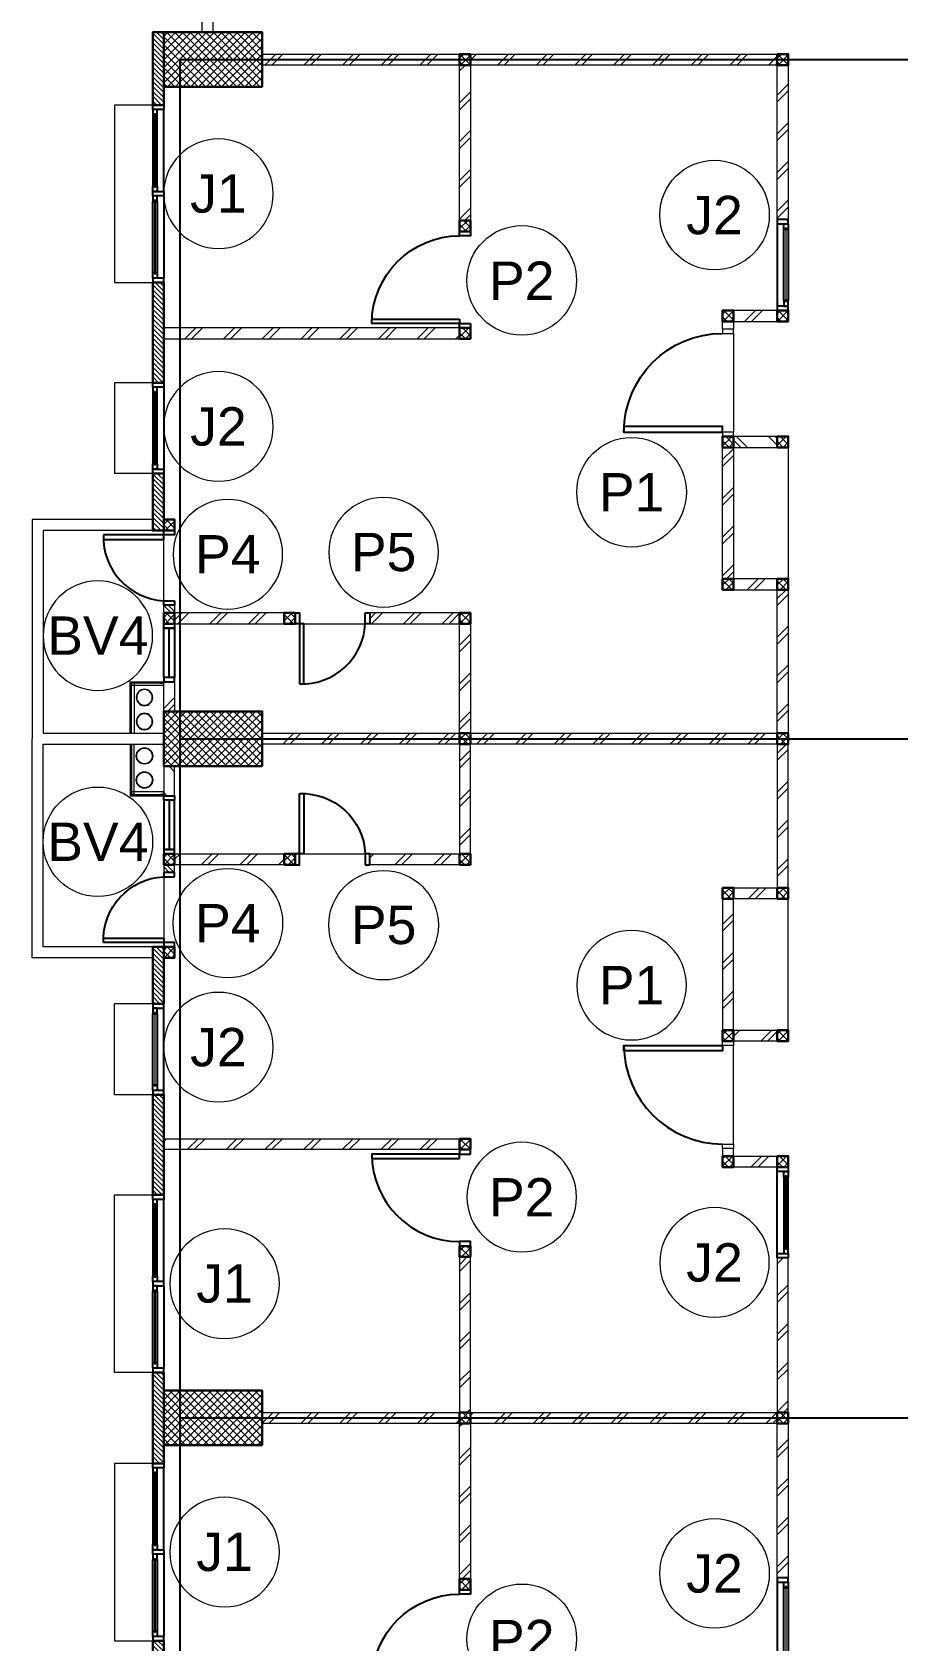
# Model space of a CAD drawing. Header units: millimetres. Extents: x -108 to 351, y -17 to 192.
# Drawn here: x 31.29 to 39.19, y 112.81 to 127.5 of the extents above; entities that cross this region are included whole.
import ezdxf
from ezdxf.enums import TextEntityAlignment as Align

# ---------------------------------------------------------------- set-up
doc = ezdxf.new("R2010")
doc.units = ezdxf.units.MM
for name, color, linetype, lineweight in [('ars', 11, 'Continuous', 0), ('KACA', 151, 'Continuous', 5), ('KOL', 1, 'Continuous', 30), ('KOLOM', 4, 'Continuous', 9), ('lan', 7, 'Continuous', 15), ('NOT', 7, 'Continuous', 20), ('tem', 5, 'Continuous', 20)]:
    doc.layers.add(name, color=color, linetype=linetype, lineweight=lineweight)
doc.layers.add('as', color=1, linetype='Continuous', plot=False)
doc.layers.add('Kusen', color=30, linetype='Continuous')
doc.styles.add('S', font='simplex', dxfattribs={"width": 0.75})
doc.styles.get("Standard").update_dxf_attribs({"font": 'arial.ttf'})
pattern_1 = [(135, (413.104584, 513.678732), (-0.0220970869, -0.0220970869), [])]
pattern_2 = [(45, (39.2, 56.965), (-0.1767767, 0.1767767), []), (45, (39.2625, 56.965), (-0.1767767, 0.1767767), [])]
pattern_3 = [(135, (85.72964, 23.02327), (-0.06629126, -0.06629126), []), (135, (85.72964, 23.06746), (-0.06629126, -0.06629126), [])]

# ---------------------------------------------------------------- blocks, each defined once
blk = doc.blocks.new('K 10.10')
at = {"layer": 'ars'}
h = blk.add_hatch(dxfattribs=at)
h.set_pattern_fill('_USER', color=256, scale=0.05, angle=45, double=1, pattern_type=0)
h.set_pattern_definition([(45, (0, 0), (-0.035355339, 0.035355339), []), (135, (0, 0), (-0.035355339, -0.035355339), [])])
h.paths.add_polyline_path([(1560.538, 1380.407), (1560.638, 1380.407), (1560.638, 1380.507), (1560.538, 1380.507)])
at = {"layer": 'KOL'}
blk.add_lwpolyline([(1560.538, 1380.407), (1560.638, 1380.407), (1560.638, 1380.507), (1560.538, 1380.507)], close=True, dxfattribs=at)
blk = doc.blocks.new("k2'")
at = {"layer": 'ars'}
h = blk.add_hatch(dxfattribs=at)
h.set_pattern_fill('_USER', color=256, scale=0.05, angle=45, double=1, pattern_type=0)
h.set_pattern_definition([(45, (0, -4.95), (-0.03535534, 0.03535534), []), (135, (0, -4.95), (-0.03535534, -0.03535534), [])])
h.paths.add_polyline_path([(-0.25, -0.45), (0.25, -0.45), (0.25, 0.45), (-0.25, 0.45)])
at = {"layer": 'KOL'}
blk.add_lwpolyline([(-0.25, -0.45), (0.25, -0.45), (0.25, 0.45), (-0.25, 0.45)], close=True, dxfattribs=at)
blk = doc.blocks.new('T. J1')
at = {"layer": 'Kusen'}
for p, q in [((-0.019, 0), (-0.769, 0)), ((-0.719, 0.1), (-0.069, 0.1)), ((-0.069, 0.06), (-0.719, 0.06)), ((0.021, 0), (0.771, 0)), ((0.721, 0.1), (0.071, 0.1)), ((0.071, 0.06), (0.721, 0.06))]:
    blk.add_line(p, q, dxfattribs=at)
for points in [[(-0.809, 0), (-0.769, 0), (-0.769, 0.1), (-0.809, 0.1)], [(-0.019, 0), (0.021, 0), (0.021, 0.1), (-0.019, 0.1)], [(0.811, 0), (0.771, 0), (0.771, 0.1), (0.811, 0.1)]]:
    blk.add_lwpolyline(points, close=True, dxfattribs=at)
for points in [[(-0.719, 0.077), (-0.719, 0.06), (-0.769, 0.06), (-0.769, 0.1), (-0.719, 0.1), (-0.719, 0.082), (-0.729, 0.082), (-0.729, 0.077), (-0.719, 0.077)], [(-0.069, 0.077), (-0.069, 0.06), (-0.019, 0.06), (-0.019, 0.1), (-0.069, 0.1), (-0.069, 0.082), (-0.059, 0.082), (-0.059, 0.077), (-0.069, 0.077)], [(0.071, 0.077), (0.071, 0.06), (0.021, 0.06), (0.021, 0.1), (0.071, 0.1), (0.071, 0.082), (0.061, 0.082), (0.061, 0.077), (0.071, 0.077)], [(0.721, 0.077), (0.721, 0.06), (0.771, 0.06), (0.771, 0.1), (0.721, 0.1), (0.721, 0.082), (0.731, 0.082), (0.731, 0.077), (0.721, 0.077)]]:
    blk.add_lwpolyline(points, dxfattribs=at)
at = {"layer": 'Kusen', "color": 141}
for points in [[(-0.729, 0.077), (-0.059, 0.077), (-0.059, 0.082), (-0.729, 0.082)], [(0.731, 0.077), (0.061, 0.077), (0.061, 0.082), (0.731, 0.082)]]:
    blk.add_lwpolyline(points, close=True, dxfattribs=at)
blk = doc.blocks.new('T. J2')
at = {"layer": 'KACA', "color": 141}
blk.add_lwpolyline([(-0.379, 0.077), (0.291, 0.077), (0.291, 0.082), (-0.379, 0.082)], close=True, dxfattribs=at)
at = {"layer": 'Kusen'}
for p, q in [((-0.419, 0), (0.331, 0)), ((-0.369, 0.1), (0.281, 0.1)), ((0.281, 0.06), (-0.369, 0.06))]:
    blk.add_line(p, q, dxfattribs=at)
for points in [[(-0.459, 0), (-0.419, 0), (-0.419, 0.1), (-0.459, 0.1)], [(0.331, 0), (0.371, 0), (0.371, 0.1), (0.331, 0.1)]]:
    blk.add_lwpolyline(points, close=True, dxfattribs=at)
for points in [[(-0.369, 0.077), (-0.369, 0.06), (-0.419, 0.06), (-0.419, 0.1), (-0.369, 0.1), (-0.369, 0.082), (-0.379, 0.082), (-0.379, 0.077), (-0.369, 0.077)], [(0.281, 0.077), (0.281, 0.06), (0.331, 0.06), (0.331, 0.1), (0.281, 0.1), (0.281, 0.082), (0.291, 0.082), (0.291, 0.077), (0.281, 0.077)]]:
    blk.add_lwpolyline(points, dxfattribs=at)
blk = doc.blocks.new('P.80')
at = {"layer": 'Kusen'}
for points in [[(-69.809, -74.837), (-69.769, -74.837), (-69.769, -74.037), (-69.809, -74.037)], [(-70.609, -74.937), (-70.569, -74.937), (-70.569, -74.837), (-70.609, -74.837)], [(-69.769, -74.937), (-69.729, -74.937), (-69.729, -74.837), (-69.769, -74.837)]]:
    blk.add_lwpolyline(points, close=True, dxfattribs=at)
blk.add_arc((-69.769, -74.837), 0.8, 90, 180, dxfattribs=at)
blk = doc.blocks.new('P-90')
at = {"layer": 'Kusen'}
blk.add_lwpolyline([(374.691, -21.598), (374.741, -21.598), (374.741, -22.498), (374.691, -22.498)], close=True, dxfattribs=at)
at = {"layer": 'Kusen', "lineweight": 9}
for points in [[(373.801, -22.498), (373.841, -22.498), (373.841, -22.598), (373.801, -22.598)], [(374.741, -22.498), (374.781, -22.498), (374.781, -22.598), (374.741, -22.598)]]:
    blk.add_lwpolyline(points, close=True, dxfattribs=at)
at = {"layer": 'Kusen'}
blk.add_arc((374.741, -22.498), 0.9, 90, 180, dxfattribs=at)
blk = doc.blocks.new('P.60')
at = {"layer": 'Kusen'}
for points in [[(1472.835, 997.535), (1472.875, 997.535), (1472.875, 997.435), (1472.835, 997.435)], [(1472.875, 996.885), (1472.915, 996.885), (1472.915, 997.435), (1472.875, 997.435)], [(1473.475, 997.535), (1473.515, 997.535), (1473.515, 997.435), (1473.475, 997.435)]]:
    blk.add_lwpolyline(points, close=True, dxfattribs=at)
blk.add_arc((1472.895, 997.466), 0.581, 268.0266, 356.9943, dxfattribs=at)
blk = doc.blocks.new('BV')
at = {"layer": 'Kusen'}
for points in [[(-0.225, 0.1), (-0.265, 0.1), (-0.265, 0), (-0.225, 0)], [(-0.225, 0.1), (-0.265, 0.1), (-0.265, 0), (-0.225, 0)], [(0.225, 0.1), (-0.225, 0.1), (-0.225, 0), (0.225, 0)], [(0.225, 0.1), (0.265, 0.1), (0.265, 0), (0.225, 0)]]:
    blk.add_lwpolyline(points, close=True, dxfattribs=at)
at = {"layer": 'Kusen', "color": 141}
blk.add_lwpolyline([(0.225, 0.05), (-0.225, 0.05)], dxfattribs=at)
blk = doc.blocks.new('2-typikal-1a')
at = {"layer": 'ars'}
for points in [[(6.15, 0.455), (5.68, 0.455), (5.68, 0.15)], [(6.15, 0.445), (5.69, 0.445), (5.69, 0.15)], [(5.715, 0.445), (5.69, 0.445), (5.69, 0.419), (5.692, 0.419), (5.692, 0.443), (5.715, 0.443), (5.715, 0.445)], [(5.715, 0.152), (5.715, 0.443)], [(5.69, 0.419), (6.15, 0.419)], [(5.715, 0.15), (5.69, 0.15), (5.69, 0.179), (5.692, 0.179), (5.692, 0.152), (5.715, 0.152), (5.715, 0.15)]]:
    blk.add_lwpolyline(points, dxfattribs=at)
for centre, radius in [((5.823, 0.325), 0.075), ((5.823, 0.325), 0.071), ((6.043, 0.325), 0.075), ((6.043, 0.325), 0.071)]:
    blk.add_circle(centre, radius, dxfattribs=at)
at = {"layer": 'KOL'}
for points in [[(2.035, 0.15), (2.95, 0.15), (2.95, 0.25), (2.035, 0.25)], [(3.78, 0.15), (4.3, 0.15), (4.3, 0.25), (3.78, 0.25)]]:
    blk.add_lwpolyline(points, close=True, dxfattribs=at)
at = {"layer": 'lan'}
for p, q in [((4.2, 0.25), (4.2, 1.35)), ((4.2, 1.35), (6.2, 1.35)), ((4.3, 0.25), (4.3, 1.25)), ((4.3, 1.25), (6.15, 1.25)), ((6.15, 1.25), (6.15, 0.15)), ((4.94, 0.15), (4.38, 0.15)), ((5.15, -1.13), (5.15, -1.69)), ((2.5, -5.05), (3.4, -5.05)), ((3.544, -5.55), (4.744, -5.55))]:
    blk.add_line(p, q, dxfattribs=at)
at = {"layer": 'tem', "ltscale": 2}
blk.add_lwpolyline([(2.549, -2.55), (2.449, -2.55), (2.449, 0.15), (2.549, 0.15)], close=True, dxfattribs=at)
at = {"layer": 'tem'}
for points in [[(4.98, 0.05), (5.05, 0.05), (5.05, 0.15), (4.98, 0.15)], [(5.68, 0.05), (5.95, 0.05), (5.95, 0.15), (5.68, 0.15)], [(5.05, -0.95), (5.05, 0.05), (5.15, 0.05), (5.15, -0.95)], [(5.05, -2.55), (5.05, -1.73), (5.15, -1.73), (5.15, -2.55)], [(0.05, -2.65), (1.469, -2.65), (1.469, -2.55), (0.05, -2.55)], [(5.15, -2.65), (6.15, -2.65), (6.15, -2.55), (5.15, -2.55)], [(2.39, -5.05), (2.46, -5.05), (2.46, -4.95), (2.39, -4.95)], [(3.54, -5.05), (4.74, -5.05), (4.74, -4.95), (3.54, -4.95)], [(2.29, -5.45), (2.29, -5.05), (2.39, -5.05), (2.39, -5.45)], [(3.44, -5.45), (3.44, -5.05), (3.54, -5.05), (3.54, -5.45)], [(4.74, -5.45), (4.74, -5.05), (4.84, -5.05), (4.84, -5.45)], [(0.05, -5.55), (1.46, -5.55), (1.46, -5.45), (0.05, -5.45)], [(4.84, -5.55), (6.15, -5.55), (6.15, -5.45), (4.84, -5.45)]]:
    blk.add_lwpolyline(points, close=True, dxfattribs=at)
blk.add_blockref('BV', (5.415, 0.05))
at = {"layer": 'KOLOM', "extrusion": (0, 0, -1), "xscale": -1, "zscale": -1, "rotation": 180}
for p in [(-1564.838, 1380.557), (-1565.688, 1380.557), (-1565.688, 1379.457), (-1562.107, 1377.857), (-1563.087, 1377.857), (-1565.688, 1377.857), (-1562.928, 1375.456), (-1564.078, 1375.456), (-1565.378, 1375.456), (-1562.928, 1374.957), (-1564.078, 1374.957), (-1565.378, 1374.957)]:
    blk.add_blockref('K 10.10', p, dxfattribs=at)
at = {"layer": 'Kusen', "xscale": -1}
for name, p, rotation in [('P.60', (-1468.535, 997.585), 180), ('P.60', (1002.585, 1471.785), 90), ('T. J2', (1.919, -5.45), 180)]:
    blk.add_blockref(name, p, dxfattribs=dict(at, rotation=rotation))
at = {"layer": 'Kusen'}
for name, p in [('T. J1', (1.224, 0.15)), ('T. J2', (3.409, 0.15)), ('P.80', (72.178, 72.287)), ('P-90', (-371.341, 17.547))]:
    blk.add_blockref(name, p, dxfattribs=at)
blk = doc.blocks.new('LANTAI-2')
at = {"layer": 'ars'}
h = blk.add_hatch(dxfattribs=at)
h.set_pattern_fill('ANSI31', color=256, scale=0.25, angle=90, style=0)
h.set_pattern_definition(pattern_1)
h.paths.add_polyline_path([(30.5, 40.65), (30.5, 39.985), (30.4, 39.985), (30.4, 40.65)])
h = blk.add_hatch(dxfattribs=at)
h.set_pattern_fill('TEMBOK', color=256, scale=0.25)
h.set_pattern_definition(pattern_2)
h.paths.add_polyline_path([(31.4, 40.35), (31.4, 40.45), (33.2, 40.45), (33.2, 40.35)])
h = blk.add_hatch(dxfattribs=at)
h.set_pattern_fill('TEMBOK', color=256, scale=0.25)
h.set_pattern_definition(pattern_2)
h.paths.add_polyline_path([(36.1, 40.35), (36.1, 40.45), (33.3, 40.45), (33.3, 40.35)])
h = blk.add_hatch(dxfattribs=at)
h.set_pattern_fill('TEMBOK', color=256, scale=0.25)
h.set_pattern_definition(pattern_2)
h.paths.add_polyline_path([(33.3, 40.35), (33.3, 38.931), (33.2, 38.931), (33.2, 40.35)])
h = blk.add_hatch(dxfattribs=at)
h.set_pattern_fill('TEMBOK', color=256, scale=0.25)
h.set_pattern_definition(pattern_2)
h.paths.add_polyline_path([(36.2, 40.35), (36.2, 38.94), (36.1, 38.94), (36.1, 40.35)])
h = blk.add_hatch(dxfattribs=at)
h.set_pattern_fill('ANSI31', color=256, scale=0.25, angle=90, style=0)
h.set_pattern_definition(pattern_1)
h.paths.add_polyline_path([(30.5, 38.365), (30.5, 37.45), (30.4, 37.45), (30.4, 38.365)])
h = blk.add_hatch(dxfattribs=at)
h.set_pattern_fill('TEMBOK', color=256, scale=0.25)
h.set_pattern_definition(pattern_2)
h.paths.add_polyline_path([(36.1, 38.11), (35.7, 38.11), (35.7, 38.01), (36.1, 38.01)])
h = blk.add_hatch(dxfattribs=at)
h.set_pattern_fill('TEMBOK', color=256, scale=0.25)
h.set_pattern_definition(pattern_2)
h.paths.add_polyline_path([(33.2, 37.851), (33.2, 37.951), (30.5, 37.951), (30.5, 37.851)])
h = blk.add_hatch(dxfattribs=at)
h.set_pattern_fill('TEMBOK', color=256, scale=0.25)
h.set_pattern_definition(pattern_2)
h.paths.add_polyline_path([(35.7, 36.86), (35.7, 35.66), (35.6, 35.66), (35.6, 36.86)])
h = blk.add_hatch(dxfattribs=at)
h.set_pattern_fill('TEMBOK', color=256, scale=0.25, angle=-90)
h.set_pattern_definition([(315, (30.64564, 28), (0.1767767, 0.1767767), []), (315, (30.64564, 27.9375), (0.1767767, 0.1767767), [])])
h.paths.add_polyline_path([(36.1, 36.96), (35.7, 36.96), (35.7, 36.86), (36.1, 36.86)])
h = blk.add_hatch(dxfattribs=at)
h.set_pattern_fill('ANSI31', color=256, scale=0.25, angle=90, style=0)
h.set_pattern_definition(pattern_1)
h.paths.add_polyline_path([(30.5, 36.61), (30.5, 36.1), (30.4, 36.1), (30.4, 36.61)])
h = blk.add_hatch(dxfattribs=at)
h.set_pattern_fill('TEMBOK', color=256, scale=0.25)
h.set_pattern_definition(pattern_2)
h.paths.add_polyline_path([(36.1, 35.66), (35.7, 35.66), (35.7, 35.56), (36.1, 35.56)])
h = blk.add_hatch(dxfattribs=at)
h.set_pattern_fill('TEMBOK', color=256, scale=0.25)
h.set_pattern_definition(pattern_2)
h.paths.add_polyline_path([(36.2, 35.56), (36.2, 34.25), (36.1, 34.25), (36.1, 35.56)])
h = blk.add_hatch(dxfattribs=at)
h.set_pattern_fill('ANSI32', color=256, scale=0.25, angle=90, style=0, double=1)
h.set_pattern_definition(pattern_3)
h.paths.add_polyline_path([(30.6, 35.42), (30.6, 35.35), (30.5, 35.35), (30.5, 35.42)])
h = blk.add_hatch(dxfattribs=at)
h.set_pattern_fill('TEMBOK', color=256, scale=0.25)
h.set_pattern_definition(pattern_2)
h.paths.add_polyline_path([(31.6, 35.35), (30.6, 35.35), (30.6, 35.25), (31.6, 35.25)])
h = blk.add_hatch(dxfattribs=at)
h.set_pattern_fill('TEMBOK', color=256, scale=0.25)
h.set_pattern_definition(pattern_2)
h.paths.add_polyline_path([(33.2, 35.35), (32.38, 35.35), (32.38, 35.25), (33.2, 35.25)])
h = blk.add_hatch(dxfattribs=at)
h.set_pattern_fill('TEMBOK', color=256, scale=0.25)
h.set_pattern_definition(pattern_2)
h.paths.add_polyline_path([(33.3, 35.25), (33.3, 34.25), (33.2, 34.25), (33.2, 35.25)])
h = blk.add_hatch(dxfattribs=at)
h.set_pattern_fill('TEMBOK', color=256, scale=0.25)
h.set_pattern_definition(pattern_2)
h.paths.add_polyline_path([(30.6, 34.72), (30.6, 34.45), (30.5, 34.45), (30.5, 34.72)])
h = blk.add_hatch(dxfattribs=at)
h.set_pattern_fill('TEMBOK', color=256, scale=0.25)
h.set_pattern_definition(pattern_2)
h.paths.add_polyline_path([(33.2, 34.25), (33.2, 34.15), (31.4, 34.15), (31.4, 34.25)])
h = blk.add_hatch(dxfattribs=at)
h.set_pattern_fill('TEMBOK', color=256, scale=0.25)
h.set_pattern_definition(pattern_2)
h.paths.add_polyline_path([(36.1, 34.25), (36.1, 34.15), (33.3, 34.15), (33.3, 34.25)])
h = blk.add_hatch(dxfattribs=at)
h.set_pattern_fill('TEMBOK', color=256, scale=0.25)
h.set_pattern_definition(pattern_2)
h.paths.add_polyline_path([(33.3, 33.15), (33.3, 34.15), (33.2, 34.15), (33.2, 33.15)])
h = blk.add_hatch(dxfattribs=at)
h.set_pattern_fill('TEMBOK', color=256, scale=0.25)
h.set_pattern_definition(pattern_2)
h.paths.add_polyline_path([(36.2, 32.84), (36.2, 34.15), (36.1, 34.15), (36.1, 32.84)])
h = blk.add_hatch(dxfattribs=at)
h.set_pattern_fill('TEMBOK', color=256, scale=0.25, angle=-90)
h.set_pattern_definition([(315, (30.65, 28), (0.176777, 0.176777), []), (315, (30.65, 27.9375), (0.176777, 0.176777), [])])
h.paths.add_polyline_path([(30.6, 33.68), (30.6, 33.95), (30.5, 33.95), (30.5, 33.68)])
h = blk.add_hatch(dxfattribs=at)
h.set_pattern_fill('ANSI32', color=256, scale=0.25, angle=90, style=0, double=1)
h.set_pattern_definition(pattern_3)
h.paths.add_polyline_path([(30.6, 32.98), (30.6, 33.05), (30.5, 33.05), (30.5, 32.98)])
h = blk.add_hatch(dxfattribs=at)
h.set_pattern_fill('TEMBOK', color=256, scale=0.25)
h.set_pattern_definition(pattern_2)
h.paths.add_polyline_path([(31.6, 33.05), (30.6, 33.05), (30.6, 33.15), (31.6, 33.15)])
h = blk.add_hatch(dxfattribs=at)
h.set_pattern_fill('TEMBOK', color=256, scale=0.25)
h.set_pattern_definition(pattern_2)
h.paths.add_polyline_path([(33.2, 33.05), (32.38, 33.05), (32.38, 33.15), (33.2, 33.15)])
h = blk.add_hatch(dxfattribs=at)
h.set_pattern_fill('TEMBOK', color=256, scale=0.25)
h.set_pattern_definition(pattern_2)
h.paths.add_polyline_path([(36.1, 32.74), (35.7, 32.74), (35.7, 32.84), (36.1, 32.84)])
h = blk.add_hatch(dxfattribs=at)
h.set_pattern_fill('TEMBOK', color=256, scale=0.25)
h.set_pattern_definition(pattern_2)
h.paths.add_polyline_path([(35.7, 31.54), (35.7, 32.74), (35.6, 32.74), (35.6, 31.54)])
h = blk.add_hatch(dxfattribs=at)
h.set_pattern_fill('ANSI31', color=256, scale=0.25, angle=90, style=0)
h.set_pattern_definition(pattern_1)
h.paths.add_polyline_path([(30.5, 31.79), (30.5, 32.3), (30.4, 32.3), (30.4, 31.79)])
h = blk.add_hatch(dxfattribs=at)
h.set_pattern_fill('TEMBOK', color=256, scale=0.25)
h.set_pattern_definition(pattern_2)
h.paths.add_polyline_path([(36.1, 31.44), (35.7, 31.44), (35.7, 31.54), (36.1, 31.54)])
h = blk.add_hatch(dxfattribs=at)
h.set_pattern_fill('ANSI31', color=256, scale=0.25, angle=90, style=0)
h.set_pattern_definition(pattern_1)
h.paths.add_polyline_path([(30.5, 30.035), (30.5, 30.96), (30.4, 30.96), (30.4, 30.035)])
h = blk.add_hatch(dxfattribs=at)
h.set_pattern_fill('TEMBOK', color=256, scale=0.25)
h.set_pattern_definition(pattern_2)
h.paths.add_polyline_path([(33.2, 30.549), (33.2, 30.449), (30.5, 30.449), (30.5, 30.549)])
h = blk.add_hatch(dxfattribs=at)
h.set_pattern_fill('TEMBOK', color=256, scale=0.25)
h.set_pattern_definition(pattern_2)
h.paths.add_polyline_path([(36.1, 30.29), (35.7, 30.29), (35.7, 30.39), (36.1, 30.39)])
h = blk.add_hatch(dxfattribs=at)
h.set_pattern_fill('TEMBOK', color=256, scale=0.25)
h.set_pattern_definition(pattern_2)
h.paths.add_polyline_path([(33.3, 28.05), (33.3, 29.469), (33.2, 29.469), (33.2, 28.05)])
h = blk.add_hatch(dxfattribs=at)
h.set_pattern_fill('TEMBOK', color=256, scale=0.25)
h.set_pattern_definition(pattern_2)
h.paths.add_polyline_path([(36.2, 28.05), (36.2, 29.46), (36.1, 29.46), (36.1, 28.05)])
h = blk.add_hatch(dxfattribs=at)
h.set_pattern_fill('ANSI31', color=256, scale=0.25, angle=90, style=0)
h.set_pattern_definition(pattern_1)
h.paths.add_polyline_path([(30.5, 28.415), (30.5, 27.585), (30.4, 27.585), (30.4, 28.415)])
h = blk.add_hatch(dxfattribs=at)
h.set_pattern_fill('TEMBOK', color=256, scale=0.25)
h.set_pattern_definition(pattern_2)
h.paths.add_polyline_path([(33.2, 27.95), (33.2, 28.05), (31.4, 28.05), (31.4, 27.95)])
h = blk.add_hatch(dxfattribs=at)
h.set_pattern_fill('TEMBOK', color=256, scale=0.25)
h.set_pattern_definition(pattern_2)
h.paths.add_polyline_path([(36.1, 27.95), (36.1, 28.05), (33.3, 28.05), (33.3, 27.95)])
h = blk.add_hatch(dxfattribs=at)
h.set_pattern_fill('TEMBOK', color=256, scale=0.25)
h.set_pattern_definition(pattern_2)
h.paths.add_polyline_path([(33.3, 27.95), (33.3, 26.531), (33.2, 26.531), (33.2, 27.95)])
h = blk.add_hatch(dxfattribs=at)
h.set_pattern_fill('TEMBOK', color=256, scale=0.25)
h.set_pattern_definition(pattern_2)
h.paths.add_polyline_path([(36.2, 27.95), (36.2, 26.54), (36.1, 26.54), (36.1, 27.95)])
h = blk.add_hatch(dxfattribs=at)
h.set_pattern_fill('ANSI31', color=256, scale=0.25, angle=90, style=0)
h.set_pattern_definition(pattern_1)
h.paths.add_polyline_path([(30.5, 25.965), (30.5, 25.04), (30.4, 25.04), (30.4, 25.965)])
at = {"layer": 'as'}
for p, q in [((30.65, 15.6), (30.65, 40.4)), ((30.65, 40.4), (43.75, 40.4)), ((30.65, 34.2), (43.75, 34.2)), ((30.65, 28), (43.75, 28))]:
    blk.add_line(p, q, dxfattribs=at)
at = {"layer": 'KOL'}
for points in [[(30.5, 39.985), (30.5, 40.65), (30.4, 40.65), (30.4, 39.985)], [(30.5, 27.585), (30.5, 28.415), (30.4, 28.415), (30.4, 27.585)]]:
    blk.add_lwpolyline(points, close=True, dxfattribs=at)
at = {"layer": 'lan'}
for p, q in [((30.4, 39.985), (30.05, 39.985)), ((30.05, 39.985), (30.05, 38.365)), ((30.05, 38.365), (30.4, 38.365)), ((30.4, 37.45), (30.05, 37.45)), ((30.05, 37.45), (30.05, 36.62)), ((30.4, 36.62), (30.05, 36.62)), ((30.05, 30.95), (30.05, 31.78)), ((30.4, 31.78), (30.05, 31.78)), ((30.4, 30.95), (30.05, 30.95)), ((30.05, 28.415), (30.05, 30.035)), ((30.05, 30.035), (30.4, 30.035)), ((30.4, 28.415), (30.05, 28.415)), ((30.4, 27.585), (30.05, 27.585)), ((30.05, 27.585), (30.05, 25.965)), ((30.05, 25.965), (30.4, 25.965))]:
    blk.add_line(p, q, dxfattribs=at)
blk.add_lwpolyline([(30.95, 42.75), (30.95, 40.65), (30.85, 40.65), (30.85, 42.75)], close=True, dxfattribs=at)
at = {"layer": 'tem', "ltscale": 2}
for points in [[(31.4, 40.35), (31.4, 40.45), (33.2, 40.45), (33.2, 40.35)], [(33.3, 40.35), (33.3, 40.45), (36.1, 40.45), (36.1, 40.35)], [(31.4, 34.15), (31.4, 34.25), (33.2, 34.25), (33.2, 34.15)], [(33.3, 34.15), (33.3, 34.25), (36.1, 34.25), (36.1, 34.15)], [(31.4, 27.95), (31.4, 28.05), (33.2, 28.05), (33.2, 27.95)], [(33.3, 27.95), (33.3, 28.05), (36.1, 28.05), (36.1, 27.95)]]:
    blk.add_lwpolyline(points, close=True, dxfattribs=at)
at = {"layer": 'KOL', "rotation": 90}
for p in [(30.95, 40.4), (30.95, 34.2), (30.95, 28)]:
    blk.add_blockref("k2'", p, dxfattribs=at)
at = {"layer": 'KOLOM', "extrusion": (0, 0, -1), "xscale": -1, "zscale": -1, "rotation": 90}
for p in [(1347.207, 1600.988), (1344.307, 1600.988), (1347.207, 1594.788), (1344.307, 1594.788), (1347.207, 1588.588), (1344.307, 1588.588)]:
    blk.add_blockref('K 10.10', p, dxfattribs=at)
at = {"layer": 'lan', "xscale": -1, "rotation": 90}
for p in [(30.65, 40.4), (30.65, 28)]:
    blk.add_blockref('2-typikal-1a', p, dxfattribs=at)
at = {"layer": 'lan', "rotation": 90}
blk.add_blockref('2-typikal-1a', (30.65, 28), dxfattribs=at)
blk = doc.blocks.new('NAV')
blk.add_circle((0, -0.4), 0.4)
at = {"style": 'S', "width": 0.75, "flags": 4}
blk.add_attdef('AV', text='', height=0.3, dxfattribs=at).set_placement((0, -0.4), align=Align.MIDDLE)

msp = doc.modelspace()

# ---------------------------------------------------------------- block references
at = {"layer": 'lan'}
msp.add_blockref('LANTAI-2', (1.99422, 86.84737), dxfattribs=at)
at = {"layer": 'NOT'}
ref = msp.add_blockref('NAV', (32.99422, 125.52237), dxfattribs=dict(at, xscale=-1.25, yscale=1.25, zscale=1.25, rotation=180))
ref.add_attrib('AV', 'J1', dxfattribs={"layer": '0', "height": 0.35, "flags": 4}).set_placement((32.99422, 126.02237), align=Align.MIDDLE)
ref = msp.add_blockref('NAV', (37.5216, 126.3281), dxfattribs=dict(at, xscale=1.25, yscale=1.25, zscale=1.25))
ref.add_attrib('AV', 'J2', dxfattribs={"layer": '0', "height": 0.35, "flags": 4}).set_placement((37.5216, 125.8281), align=Align.MIDDLE)
ref = msp.add_blockref('NAV', (35.76211, 124.73105), dxfattribs=dict(at, xscale=1.25, yscale=1.25, zscale=1.25, rotation=180))
ref.add_attrib('AV', 'P2', dxfattribs={"layer": '0', "height": 0.35, "flags": 4}).set_placement((35.76211, 125.23105), align=Align.MIDDLE)
ref = msp.add_blockref('NAV', (32.99422, 123.39846), dxfattribs=dict(at, xscale=-1.25, yscale=1.25, zscale=1.25, rotation=180))
ref.add_attrib('AV', 'J2', dxfattribs={"layer": '0', "height": 0.35, "flags": 4}).set_placement((32.99422, 123.89846), align=Align.MIDDLE)
ref = msp.add_blockref('NAV', (36.76442, 122.79729), dxfattribs=dict(at, xscale=1.25, yscale=1.25, zscale=1.25, rotation=180))
ref.add_attrib('AV', 'P1', dxfattribs={"layer": '0', "height": 0.35, "flags": 4}).set_placement((36.76442, 123.29729), align=Align.MIDDLE)
ref = msp.add_blockref('NAV', (33.07996, 122.23104), dxfattribs=dict(at, xscale=-1.25, yscale=1.25, zscale=1.25, rotation=180))
ref.add_attrib('AV', 'P4', dxfattribs={"layer": '0', "height": 0.35, "flags": 4}).set_placement((33.07996, 122.73104), align=Align.MIDDLE)
ref = msp.add_blockref('NAV', (34.50139, 122.24948), dxfattribs=dict(at, xscale=-1.25, yscale=1.25, zscale=1.25, rotation=180))
ref.add_attrib('AV', 'P5', dxfattribs={"layer": '0', "height": 0.35, "flags": 4}).set_placement((34.50139, 122.74948), align=Align.MIDDLE)
ref = msp.add_blockref('NAV', (31.89379, 121.48836), dxfattribs=dict(at, xscale=-1.25, yscale=1.25, zscale=1.25, rotation=180))
ref.add_attrib('AV', 'BV4', dxfattribs={"layer": '0', "height": 0.35, "flags": 4}).set_placement((31.89379, 121.98836), align=Align.MIDDLE)
ref = msp.add_blockref('NAV', (31.89379, 120.60639), dxfattribs=dict(at, xscale=1.25, yscale=1.25, zscale=1.25))
ref.add_attrib('AV', 'BV4', dxfattribs={"layer": '0', "height": 0.35, "flags": 4}).set_placement((31.89379, 120.10639), align=Align.MIDDLE)
ref = msp.add_blockref('NAV', (33.07996, 119.86371), dxfattribs=dict(at, xscale=1.25, yscale=1.25, zscale=1.25))
ref.add_attrib('AV', 'P4', dxfattribs={"layer": '0', "height": 0.35, "flags": 4}).set_placement((33.07996, 119.36371), align=Align.MIDDLE)
ref = msp.add_blockref('NAV', (34.50139, 119.84527), dxfattribs=dict(at, xscale=1.25, yscale=1.25, zscale=1.25))
ref.add_attrib('AV', 'P5', dxfattribs={"layer": '0', "height": 0.35, "flags": 4}).set_placement((34.50139, 119.34527), align=Align.MIDDLE)
ref = msp.add_blockref('NAV', (36.76442, 119.29746), dxfattribs=dict(at, xscale=-1.25, yscale=1.25, zscale=1.25))
ref.add_attrib('AV', 'P1', dxfattribs={"layer": '0', "height": 0.35, "flags": 4}).set_placement((36.76442, 118.79746), align=Align.MIDDLE)
ref = msp.add_blockref('NAV', (32.99422, 117.73224), dxfattribs=dict(at, xscale=-1.25, yscale=1.25, zscale=1.25, rotation=180))
ref.add_attrib('AV', 'J2', dxfattribs={"layer": '0', "height": 0.35, "flags": 4}).set_placement((32.99422, 118.23224), align=Align.MIDDLE)
ref = msp.add_blockref('NAV', (35.76211, 117.3637), dxfattribs=dict(at, xscale=-1.25, yscale=1.25, zscale=1.25))
ref.add_attrib('AV', 'P2', dxfattribs={"layer": '0', "height": 0.35, "flags": 4}).set_placement((35.76211, 116.8637), align=Align.MIDDLE)
ref = msp.add_blockref('NAV', (37.5216, 115.76665), dxfattribs=dict(at, xscale=-1.25, yscale=1.25, zscale=1.25, rotation=180))
ref.add_attrib('AV', 'J2', dxfattribs={"layer": '0', "height": 0.35, "flags": 4}).set_placement((37.5216, 116.26665), align=Align.MIDDLE)
ref = msp.add_blockref('NAV', (33.04995, 116.57237), dxfattribs=dict(at, xscale=-1.25, yscale=1.25, zscale=1.25))
ref.add_attrib('AV', 'J1', dxfattribs={"layer": '0', "height": 0.35, "flags": 4}).set_placement((33.04995, 116.07237), align=Align.MIDDLE)
ref = msp.add_blockref('NAV', (33.04995, 114.12237), dxfattribs=dict(at, xscale=-1.25, yscale=1.25, zscale=1.25))
ref.add_attrib('AV', 'J1', dxfattribs={"layer": '0', "height": 0.35, "flags": 4}).set_placement((33.04995, 113.62237), align=Align.MIDDLE)
ref = msp.add_blockref('NAV', (37.5216, 113.92809), dxfattribs=dict(at, xscale=1.25, yscale=1.25, zscale=1.25))
ref.add_attrib('AV', 'J2', dxfattribs={"layer": '0', "height": 0.35, "flags": 4}).set_placement((37.5216, 113.42809), align=Align.MIDDLE)
ref = msp.add_blockref('NAV', (35.76211, 112.33105), dxfattribs=dict(at, xscale=1.25, yscale=1.25, zscale=1.25, rotation=180))
ref.add_attrib('AV', 'P2', dxfattribs={"layer": '0', "height": 0.35, "flags": 4}).set_placement((35.76211, 112.83105), align=Align.MIDDLE)

doc.saveas('drawing.dxf')
